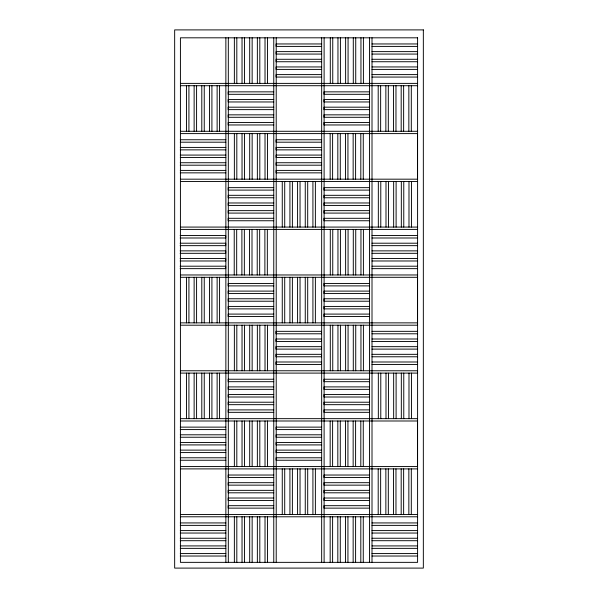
<?xml version="1.0" encoding="UTF-8"?>
<svg xmlns="http://www.w3.org/2000/svg" width="598" height="598" viewBox="0 0 598 598"><rect width="100%" height="100%" fill="white"/><g stroke="black" fill="none" stroke-linecap="round" stroke-linejoin="round"><path stroke-width="0.9" d="M321.642 43.953L276.082 43.953L276.082 46.405L321.642 46.405M372.008 43.953L417.576 43.953M372.008 46.405L417.576 46.405M321.642 51.622L276.082 51.622L276.082 54.067L321.642 54.067M372.008 51.622L417.576 51.622M372.008 54.067L417.576 54.067M321.642 59.284L276.082 59.284L276.082 61.736L321.642 61.736M372.008 59.284L417.576 59.284M372.008 61.736L417.576 61.736M321.642 66.946L276.082 66.946L276.082 69.398L321.642 69.398M372.008 66.946L417.576 66.946M372.008 69.398L417.576 69.398M321.642 74.608L276.082 74.608L276.082 77.06L321.642 77.06M372.008 74.608L417.576 74.608M372.008 77.06L417.576 77.06M180.424 83.384L417.591 83.384M180.424 85.716L417.591 85.716M273.749 91.853L228.182 91.853L228.182 94.305L273.749 94.305M369.542 91.853L323.974 91.853L323.974 94.305L369.542 94.305M273.749 99.515L228.182 99.515L228.182 101.966L273.749 101.966M369.542 99.515L323.974 99.515L323.974 101.966L369.542 101.966M273.749 107.184L228.182 107.184L228.182 109.628L273.749 109.628M369.542 107.184L323.974 107.184L323.974 109.628L369.542 109.628M273.749 114.846L228.182 114.846L228.182 117.298L273.749 117.298M369.542 114.846L323.974 114.846L323.974 117.298L369.542 117.298M273.749 122.508L228.182 122.508L228.182 124.96L273.749 124.96M369.542 122.508L323.974 122.508L323.974 124.96L369.542 124.96M180.424 131.283L417.591 131.283M180.424 133.608L417.591 133.608M180.282 139.753L225.85 139.753M321.642 139.753L276.082 139.753L276.082 142.197L321.642 142.197M180.282 142.197L225.85 142.197M180.282 147.414L225.85 147.414M321.642 147.414L276.082 147.414L276.082 149.866L321.642 149.866M180.282 149.866L225.85 149.866M180.282 155.076L225.85 155.076M321.642 155.076L276.082 155.076L276.082 157.528L321.642 157.528M180.282 157.528L225.85 157.528M180.282 162.738L225.85 162.738M321.642 162.738L276.082 162.738L276.082 165.19L321.642 165.19M180.282 165.19L225.85 165.19M180.282 170.408L225.85 170.408M321.642 170.408L276.082 170.408L276.082 172.852L321.642 172.852M180.282 172.852L225.85 172.852M180.424 179.176L417.591 179.176M180.424 181.508L417.591 181.508M273.749 187.645L228.182 187.645L228.182 190.097L273.749 190.097M369.542 187.645L323.974 187.645L323.974 190.097L369.542 190.097M273.749 195.314L228.182 195.314L228.182 197.759L273.749 197.759M369.542 195.314L323.974 195.314L323.974 197.759L369.542 197.759M273.749 202.976L228.182 202.976L228.182 205.428L273.749 205.428M369.542 202.976L323.974 202.976L323.974 205.428L369.542 205.428M273.749 210.638L228.182 210.638L228.182 213.09L273.749 213.09M369.542 210.638L323.974 210.638L323.974 213.09L369.542 213.09M273.749 218.3L228.182 218.3L228.182 220.752L273.749 220.752M369.542 218.3L323.974 218.3L323.974 220.752L369.542 220.752M180.424 227.076L417.591 227.076M180.424 229.408L417.591 229.408M180.148 235.545L225.715 235.545L225.715 237.997L180.148 237.997M372.008 235.545L417.576 235.545M372.008 237.997L417.576 237.997M180.148 243.207L225.715 243.207L225.715 245.658L180.148 245.658M372.008 243.207L417.576 243.207M372.008 245.658L417.576 245.658M180.148 250.868L225.715 250.868L225.715 253.32L180.148 253.32M372.008 250.868L417.576 250.868M372.008 253.32L417.576 253.32M180.148 258.538L225.715 258.538L225.715 260.982L180.148 260.982M372.008 258.538L417.576 258.538M372.008 260.982L417.576 260.982M180.148 266.2L225.715 266.2L225.715 268.651L180.148 268.651M372.008 266.2L417.576 266.2M372.008 268.651L417.576 268.651M180.424 274.968L417.591 274.968M180.424 277.3L417.591 277.3M273.749 283.445L228.182 283.445L228.182 285.889L273.749 285.889M369.542 283.445L323.974 283.445L323.974 285.889L369.542 285.889M273.749 291.106L228.182 291.106L228.182 293.558L273.749 293.558M369.542 291.106L323.974 291.106L323.974 293.558L369.542 293.558M273.749 298.768L228.182 298.768L228.182 301.22L273.749 301.22M369.542 298.768L323.974 298.768L323.974 301.22L369.542 301.22M273.749 306.43L228.182 306.43L228.182 308.882L273.749 308.882M369.542 306.43L323.974 306.43L323.974 308.882L369.542 308.882M273.749 314.092L228.182 314.092L228.182 316.544L273.749 316.544M369.542 314.092L323.974 314.092L323.974 316.544L369.542 316.544M180.424 322.868L417.591 322.868M180.424 325.2L417.591 325.2M372.008 331.337L417.576 331.337M372.008 333.789L417.576 333.789M372.008 338.999L417.576 338.999M372.008 341.451L417.576 341.451M372.008 346.668L417.576 346.668M372.008 349.112L417.576 349.112M372.008 354.33L417.576 354.33M372.008 356.782L417.576 356.782M372.008 361.992L417.576 361.992M372.008 364.444L417.576 364.444M180.424 370.767L417.591 370.767M180.424 373.1L417.591 373.1M273.749 379.237L228.182 379.237L228.182 381.688L273.749 381.688M369.542 379.237L323.974 379.237L323.974 381.688L369.542 381.688M273.749 386.899L228.182 386.899L228.182 389.35L273.749 389.35M369.542 386.899L323.974 386.899L323.974 389.35L369.542 389.35M273.749 394.56L228.182 394.56L228.182 397.012L273.749 397.012M369.542 394.56L323.974 394.56L323.974 397.012L369.542 397.012M273.749 402.222L228.182 402.222L228.182 404.674L273.749 404.674M369.542 402.222L323.974 402.222L323.974 404.674L369.542 404.674M273.749 409.892L228.182 409.892L228.182 412.336L273.749 412.336M369.542 409.892L323.974 409.892L323.974 412.336L369.542 412.336M180.424 418.66L417.591 418.66M180.424 420.992L417.591 420.992M180.282 427.129L225.85 427.129M321.642 427.129L276.082 427.129L276.082 429.581L321.642 429.581M180.282 429.581L225.85 429.581M180.282 434.798L225.85 434.798M321.642 434.798L276.082 434.798L276.082 437.243L321.642 437.243M180.282 437.243L225.85 437.243M180.282 442.46L225.85 442.46M321.642 442.46L276.082 442.46L276.082 444.912L321.642 444.912M180.282 444.912L225.85 444.912M180.282 450.122L225.85 450.122M321.642 450.122L276.082 450.122L276.082 452.574L321.642 452.574M180.282 452.574L225.85 452.574M180.282 457.784L225.85 457.784M321.642 457.784L276.082 457.784L276.082 460.236L321.642 460.236M180.282 460.236L225.85 460.236M180.424 466.56L417.591 466.56M180.424 468.892L417.591 468.892M273.749 475.029L228.182 475.029L228.182 477.481L273.749 477.481M369.542 475.029L323.974 475.029L323.974 477.481L369.542 477.481M273.749 482.691L228.182 482.691L228.182 485.142L273.749 485.142M369.542 482.691L323.974 482.691L323.974 485.142L369.542 485.142M273.749 490.353L228.182 490.353L228.182 492.804L273.749 492.804M369.542 490.353L323.974 490.353L323.974 492.804L369.542 492.804M273.749 498.022L228.182 498.022L228.182 500.466L273.749 500.466M369.542 498.022L323.974 498.022L323.974 500.466L369.542 500.466M273.749 505.684L228.182 505.684L228.182 508.136L273.749 508.136M369.542 505.684L323.974 505.684L323.974 508.136L369.542 508.136M180.424 514.452L417.591 514.452M180.424 516.784L417.591 516.784M180.282 522.929L225.85 522.929M372.008 522.929L417.576 522.929M180.282 525.373L225.85 525.373M372.008 525.373L417.576 525.373M180.282 530.59L225.85 530.59M372.008 530.59L417.576 530.59M180.282 533.042L225.85 533.042M372.008 533.042L417.576 533.042M180.282 538.252L225.85 538.252M372.008 538.252L417.576 538.252M180.282 540.704L225.85 540.704M372.008 540.704L417.576 540.704M180.282 545.914L225.85 545.914M372.008 545.914L417.576 545.914M180.282 548.366L225.85 548.366M372.008 548.366L417.576 548.366M180.282 553.576L225.85 553.576M372.008 553.576L417.576 553.576M180.282 556.028L225.85 556.028M372.008 556.028L417.576 556.028M417.456 133.608L417.456 179.176M417.456 277.3L417.456 322.868M417.456 420.992L417.456 466.56M411.439 181.508L411.439 227.076M411.439 373.1L411.439 418.66M411.297 85.716L411.297 131.283M411.297 468.892L411.297 514.452M408.987 181.508L408.987 227.076M408.987 373.1L408.987 418.66M408.845 85.716L408.845 131.283M408.845 468.892L408.845 514.452M403.77 181.508L403.77 227.076M403.77 373.1L403.77 418.66M403.635 85.716L403.635 131.283M403.635 468.892L403.635 514.452M401.325 181.508L401.325 227.076M401.325 373.1L401.325 418.66M401.183 85.716L401.183 131.283M401.183 468.892L401.183 514.452M396.108 181.508L396.108 227.076M396.108 373.1L396.108 418.66M395.973 85.716L395.973 131.283M395.973 468.892L395.973 514.452M393.656 181.508L393.656 227.076M393.656 373.1L393.656 418.66M393.521 85.716L393.521 131.283M393.521 468.892L393.521 514.452M388.446 181.508L388.446 227.076M388.446 373.1L388.446 418.66M388.311 85.716L388.311 131.283M388.311 468.892L388.311 514.452M385.994 181.508L385.994 227.076M385.994 373.1L385.994 418.66M385.86 85.716L385.86 131.283M385.86 468.892L385.86 514.452M380.784 181.508L380.784 227.076M380.784 373.1L380.784 418.66M380.642 85.716L380.642 131.283M380.642 468.892L380.642 514.452M378.332 181.508L378.332 227.076M378.332 373.1L378.332 418.66M378.198 85.716L378.198 131.283M378.198 468.892L378.198 514.452M372.008 37.816L372.008 562.352M369.557 37.816L369.557 562.352M363.405 37.816L363.405 83.384M363.405 229.408L363.405 274.968M363.405 325.2L363.405 370.767M363.263 133.608L363.263 179.176M363.263 420.992L363.263 466.56M363.263 516.784L363.263 562.352M360.953 37.816L360.953 83.384M360.953 229.408L360.953 274.968M360.953 325.2L360.953 370.767M360.811 133.608L360.811 179.176M360.811 420.992L360.811 466.56M360.811 516.784L360.811 562.352M355.735 37.816L355.735 83.384M355.735 229.408L355.735 274.968M355.735 325.2L355.735 370.767M355.601 133.608L355.601 179.176M355.601 420.992L355.601 466.56M355.601 516.784L355.601 562.352M353.291 37.816L353.291 83.384M353.291 229.408L353.291 274.968M353.291 325.2L353.291 370.767M353.149 133.608L353.149 179.176M353.149 420.992L353.149 466.56M353.149 516.784L353.149 562.352M348.073 37.816L348.073 83.384M348.073 229.408L348.073 274.968M348.073 325.2L348.073 370.767M347.939 133.608L347.939 179.176M347.939 420.992L347.939 466.56M347.939 516.784L347.939 562.352M345.622 37.816L345.622 83.384M345.622 229.408L345.622 274.968M345.622 325.2L345.622 370.767M345.487 133.608L345.487 179.176M345.487 420.992L345.487 466.56M345.487 516.784L345.487 562.352M340.411 37.816L340.411 83.384M340.411 229.408L340.411 274.968M340.411 325.2L340.411 370.767M340.277 133.608L340.277 179.176M340.277 420.992L340.277 466.56M340.277 516.784L340.277 562.352M337.96 37.816L337.96 83.384M337.96 229.408L337.96 274.968M337.96 325.2L337.96 370.767M337.825 133.608L337.825 179.176M337.825 420.992L337.825 466.56M337.825 516.784L337.825 562.352M332.75 37.816L332.75 83.384M332.75 229.408L332.75 274.968M332.75 325.2L332.75 370.767M332.608 133.608L332.608 179.176M332.608 420.992L332.608 466.56M332.608 516.784L332.608 562.352M330.298 37.816L330.298 83.384M330.298 229.408L330.298 274.968M330.298 325.2L330.298 370.767M330.163 133.608L330.163 179.176M330.163 420.992L330.163 466.56M330.163 516.784L330.163 562.352M324.109 37.816L324.109 562.352M321.664 37.816L321.664 562.352M315.37 181.508L315.37 227.076M315.37 277.3L315.37 322.868M315.37 468.892L315.37 514.452M312.918 181.508L312.918 227.076M312.918 277.3L312.918 322.868M312.918 468.892L312.918 514.452M307.701 181.508L307.701 227.076M307.701 277.3L307.701 322.868M307.701 468.892L307.701 514.452M305.257 181.508L305.257 227.076M305.257 277.3L305.257 322.868M305.257 468.892L305.257 514.452M300.039 181.508L300.039 227.076M300.039 277.3L300.039 322.868M300.039 468.892L300.039 514.452M297.587 181.508L297.587 227.076M297.587 277.3L297.587 322.868M297.587 468.892L297.587 514.452M292.377 181.508L292.377 227.076M292.377 277.3L292.377 322.868M292.377 468.892L292.377 514.452M289.925 181.508L289.925 227.076M289.925 277.3L289.925 322.868M289.925 468.892L289.925 514.452M284.715 181.508L284.715 227.076M284.715 277.3L284.715 322.868M284.715 468.892L284.715 514.452M282.263 181.508L282.263 227.076M282.263 277.3L282.263 322.868M282.263 468.892L282.263 514.452M276.216 37.816L276.216 562.352M273.764 37.816L273.764 562.352M267.47 37.816L267.47 83.384M267.47 133.608L267.47 179.176M267.47 325.2L267.47 370.767M267.47 420.992L267.47 466.56M267.47 516.784L267.47 562.352M267.336 229.408L267.336 274.968M265.019 37.816L265.019 83.384M265.019 133.608L265.019 179.176M265.019 325.2L265.019 370.767M265.019 420.992L265.019 466.56M265.019 516.784L265.019 562.352M264.884 229.408L264.884 274.968M259.809 37.816L259.809 83.384M259.809 133.608L259.809 179.176M259.809 325.2L259.809 370.767M259.809 420.992L259.809 466.56M259.809 516.784L259.809 562.352M259.667 229.408L259.667 274.968M257.357 37.816L257.357 83.384M257.357 133.608L257.357 179.176M257.357 325.2L257.357 370.767M257.357 420.992L257.357 466.56M257.357 516.784L257.357 562.352M257.222 229.408L257.222 274.968M252.147 37.816L252.147 83.384M252.147 133.608L252.147 179.176M252.147 325.2L252.147 370.767M252.147 420.992L252.147 466.56M252.147 516.784L252.147 562.352M252.005 229.408L252.005 274.968M249.695 37.816L249.695 83.384M249.695 133.608L249.695 179.176M249.695 325.2L249.695 370.767M249.695 420.992L249.695 466.56M249.695 516.784L249.695 562.352M249.553 229.408L249.553 274.968M244.477 37.816L244.477 83.384M244.477 133.608L244.477 179.176M244.477 325.2L244.477 370.767M244.477 420.992L244.477 466.56M244.477 516.784L244.477 562.352M244.343 229.408L244.343 274.968M242.033 37.816L242.033 83.384M242.033 133.608L242.033 179.176M242.033 325.2L242.033 370.767M242.033 420.992L242.033 466.56M242.033 516.784L242.033 562.352M241.891 229.408L241.891 274.968M236.815 37.816L236.815 83.384M236.815 133.608L236.815 179.176M236.815 325.2L236.815 370.767M236.815 420.992L236.815 466.56M236.815 516.784L236.815 562.352M236.681 229.408L236.681 274.968M234.364 37.816L234.364 83.384M234.364 133.608L234.364 179.176M234.364 325.2L234.364 370.767M234.364 420.992L234.364 466.56M234.364 516.784L234.364 562.352M234.229 229.408L234.229 274.968M228.316 37.816L228.316 562.352M225.865 37.816L225.865 562.352M219.571 85.716L219.571 131.283M219.571 277.3L219.571 322.868M219.571 373.1L219.571 418.66M217.126 85.716L217.126 131.283M217.126 277.3L217.126 322.868M217.126 373.1L217.126 418.66M211.909 85.716L211.909 131.283M211.909 277.3L211.909 322.868M211.909 373.1L211.909 418.66M209.457 85.716L209.457 131.283M209.457 277.3L209.457 322.868M209.457 373.1L209.457 418.66M204.247 85.716L204.247 131.283M204.247 277.3L204.247 322.868M204.247 373.1L204.247 418.66M201.795 85.716L201.795 131.283M201.795 277.3L201.795 322.868M201.795 373.1L201.795 418.66M196.585 85.716L196.585 131.283M196.585 277.3L196.585 322.868M196.585 373.1L196.585 418.66M194.133 85.716L194.133 131.283M194.133 277.3L194.133 322.868M194.133 373.1L194.133 418.66M188.923 85.716L188.923 131.283M188.923 277.3L188.923 322.868M188.923 373.1L188.923 418.66M186.471 85.716L186.471 131.283M186.471 277.3L186.471 322.868M186.471 373.1L186.471 418.66M423.339 29.9L174.661 29.9L174.661 568.1L423.339 568.1L423.339 29.9M417.591 37.816L180.424 37.816L180.424 562.352L417.591 562.352L417.591 37.816M321.507 331.337L275.94 331.337L275.94 333.789L321.507 333.789L321.507 331.337M321.507 338.999L275.94 338.999L275.94 341.451L321.507 341.451L321.507 338.999M321.507 346.668L275.94 346.668L275.94 349.112L321.507 349.112L321.507 346.668M321.507 354.33L275.94 354.33L275.94 356.782L321.507 356.782L321.507 354.33M321.507 361.992L275.94 361.992L275.94 364.444L321.507 364.444L321.507 361.992"/></g></svg>
